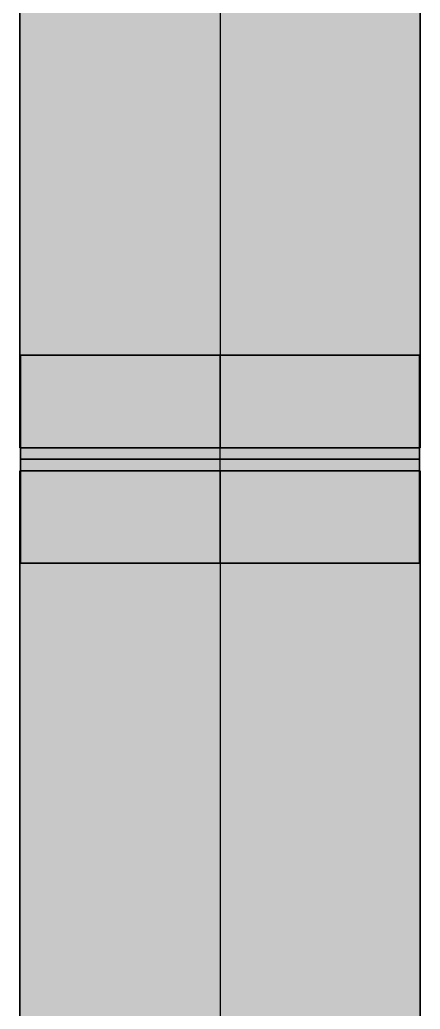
# Model space of a CAD drawing. Extents: x 0 to 756, y -25 to 420.
# Drawn here: x 298.16 to 303.36, y 341.55 to 354.4 of the extents above; entities that cross this region are included whole.
import ezdxf
from ezdxf.lldxf.tags import DXFTag

# ---------------------------------------------------------------- set-up
doc = ezdxf.new("R2010")
doc.units = 0
doc.layers.get('0').update_dxf_attribs({"lineweight": 25})
doc.layers.add('L_Aussenluft', color=7, linetype='Continuous', lineweight=35, true_color=0x66ff33)
doc.layers.add('L_Aussenluft-Shading', color=7, linetype='Continuous', lineweight=35, true_color=0x66ff33)
tags = doc.linetypes.add('STRICHPUNKT2', pattern=[12.7, 6.35, -3.175, 0, -3.175]).pattern_tags.tags
tags[10:11] = [DXFTag(74, 4), DXFTag(75, 0), DXFTag(340, '0'), DXFTag(46, 0.0), DXFTag(50, 0.0), DXFTag(44, 0.0), DXFTag(45, 0.0)]
tags[8:9] = [DXFTag(74, 4), DXFTag(75, 0), DXFTag(340, '0'), DXFTag(46, 0.0), DXFTag(50, 0.0), DXFTag(44, 0.0), DXFTag(45, 0.0)]
tags[6:7] = [DXFTag(74, 4), DXFTag(75, 0), DXFTag(340, '0'), DXFTag(46, 0.0), DXFTag(50, 0.0), DXFTag(44, 0.0), DXFTag(45, 0.0)]
tags[4:5] = [DXFTag(74, 4), DXFTag(75, 0), DXFTag(340, '0'), DXFTag(46, 0.0), DXFTag(50, 0.0), DXFTag(44, 0.0), DXFTag(45, 0.0)]

# ---------------------------------------------------------------- blocks, each defined once
blk = doc.blocks.new('Shading-A0T78ONVOY', base_point=(300.088, 347.34))
at = {"layer": 'L_Aussenluft-Shading', "color": 76, "true_color": 0x39901c}
for points in [[(298.169, 347.34), (298.257, 347.34), (298.169, 350.04)], [(298.257, 347.34), (298.169, 350.04), (298.257, 350.04)], [(303.26, 347.34), (303.349, 347.34), (303.26, 350.04)], [(303.349, 347.34), (303.26, 350.04), (303.349, 350.04)]]:
    blk.add_solid(points, dxfattribs=at)
at = {"layer": 'L_Aussenluft-Shading', "color": 74, "true_color": 0x46b023}
for points in [[(298.257, 347.34), (298.516, 347.34), (298.257, 350.04)], [(298.516, 347.34), (298.257, 350.04), (298.516, 350.04)], [(303.002, 347.34), (303.26, 347.34), (303.002, 350.04)], [(303.26, 347.34), (303.002, 350.04), (303.26, 350.04)]]:
    blk.add_solid(points, dxfattribs=at)
at = {"layer": 'L_Aussenluft-Shading', "color": 72, "true_color": 0x52cd29}
for points in [[(298.516, 347.34), (298.927, 347.34), (298.516, 350.04)], [(298.927, 347.34), (298.516, 350.04), (298.927, 350.04)], [(302.59, 347.34), (303.002, 347.34), (302.59, 350.04)], [(303.002, 347.34), (302.59, 350.04), (303.002, 350.04)]]:
    blk.add_solid(points, dxfattribs=at)
at = {"layer": 'L_Aussenluft-Shading', "color": 72, "true_color": 0x5be42d}
for points in [[(298.927, 347.34), (299.464, 347.34), (298.927, 350.04)], [(299.464, 347.34), (298.927, 350.04), (299.464, 350.04)], [(302.054, 347.34), (302.59, 347.34), (302.054, 350.04)], [(302.59, 347.34), (302.054, 350.04), (302.59, 350.04)]]:
    blk.add_solid(points, dxfattribs=at)
at = {"layer": 'L_Aussenluft-Shading', "color": 70, "true_color": 0x62f531}
for points in [[(299.464, 347.34), (300.088, 347.34), (299.464, 350.04)], [(300.088, 347.34), (299.464, 350.04), (300.088, 350.04)], [(301.429, 347.34), (302.054, 347.34), (301.429, 350.04)], [(302.054, 347.34), (301.429, 350.04), (302.054, 350.04)]]:
    blk.add_solid(points, dxfattribs=at)
at = {"layer": 'L_Aussenluft-Shading', "color": 70, "true_color": 0x65fd32}
for points in [[(300.088, 347.34), (300.759, 347.34), (300.088, 350.04)], [(300.759, 347.34), (300.088, 350.04), (300.759, 350.04)], [(300.759, 347.34), (301.429, 347.34), (300.759, 350.04)], [(301.429, 347.34), (300.759, 350.04), (301.429, 350.04)]]:
    blk.add_solid(points, dxfattribs=at)
blk = doc.blocks.new('Shading-A0T78ONXOY', base_point=(302.089, 348.84))
at = {"layer": 'L_Aussenluft-Shading', "color": 76, "true_color": 0x39901c}
for points in [[(298.159, 348.84), (298.247, 348.84), (298.159, 391.533)], [(298.247, 348.84), (298.159, 391.533), (298.247, 391.533)], [(303.27, 348.84), (303.359, 348.84), (303.27, 391.533)], [(303.359, 348.84), (303.27, 391.533), (303.359, 391.533)]]:
    blk.add_solid(points, dxfattribs=at)
at = {"layer": 'L_Aussenluft-Shading', "color": 74, "true_color": 0x46b023}
for points in [[(298.247, 348.84), (298.507, 348.84), (298.247, 391.533)], [(298.507, 348.84), (298.247, 391.533), (298.507, 391.533)], [(303.01, 348.84), (303.27, 348.84), (303.01, 391.533)], [(303.27, 348.84), (303.01, 391.533), (303.27, 391.533)]]:
    blk.add_solid(points, dxfattribs=at)
at = {"layer": 'L_Aussenluft-Shading', "color": 72, "true_color": 0x52cd29}
for points in [[(298.507, 348.84), (298.92, 348.84), (298.507, 391.533)], [(298.92, 348.84), (298.507, 391.533), (298.92, 391.533)], [(302.597, 348.84), (303.01, 348.84), (302.597, 391.533)], [(303.01, 348.84), (302.597, 391.533), (303.01, 391.533)]]:
    blk.add_solid(points, dxfattribs=at)
at = {"layer": 'L_Aussenluft-Shading', "color": 72, "true_color": 0x5be42d}
for points in [[(298.92, 348.84), (299.459, 348.84), (298.92, 391.533)], [(299.459, 348.84), (298.92, 391.533), (299.459, 391.533)], [(302.059, 348.84), (302.089, 348.84), (302.059, 391.533)], [(302.089, 348.84), (302.059, 391.533), (302.089, 391.533)], [(302.089, 348.84), (302.597, 348.84), (302.089, 391.533)], [(302.597, 348.84), (302.089, 391.533), (302.597, 391.533)]]:
    blk.add_solid(points, dxfattribs=at)
at = {"layer": 'L_Aussenluft-Shading', "color": 70, "true_color": 0x62f531}
for points in [[(299.459, 348.84), (300.086, 348.84), (299.459, 391.533)], [(300.086, 348.84), (299.459, 391.533), (300.086, 391.533)], [(301.431, 348.84), (301.467, 348.84), (301.431, 391.533)], [(301.467, 348.84), (301.431, 391.533), (301.467, 391.533)], [(301.467, 348.84), (302.059, 348.84), (301.467, 391.533)], [(302.059, 348.84), (301.467, 391.533), (302.059, 391.533)]]:
    blk.add_solid(points, dxfattribs=at)
at = {"layer": 'L_Aussenluft-Shading', "color": 70, "true_color": 0x65fd32}
for points in [[(300.086, 348.84), (300.759, 348.84), (300.086, 391.533)], [(300.759, 348.84), (300.086, 391.533), (300.759, 391.533)], [(300.759, 348.84), (301.431, 348.84), (300.759, 391.533)], [(301.431, 348.84), (300.759, 391.533), (301.431, 391.533)]]:
    blk.add_solid(points, dxfattribs=at)
blk = doc.blocks.new('Shading-A0T78ONZOY', base_point=(302.091, 327.533))
at = {"layer": 'L_Aussenluft-Shading', "color": 76, "true_color": 0x39901c}
for points in [[(298.159, 327.533), (298.248, 327.533), (298.159, 348.54)], [(298.248, 327.533), (298.159, 348.54), (298.248, 348.54)], [(303.271, 327.533), (303.359, 327.533), (303.271, 348.54)], [(303.359, 327.533), (303.271, 348.54), (303.359, 348.54)]]:
    blk.add_solid(points, dxfattribs=at)
at = {"layer": 'L_Aussenluft-Shading', "color": 74, "true_color": 0x46b023}
for points in [[(298.248, 327.533), (298.508, 327.533), (298.248, 348.54)], [(298.508, 327.533), (298.248, 348.54), (298.508, 348.54)], [(303.011, 327.533), (303.271, 327.533), (303.011, 348.54)], [(303.271, 327.533), (303.011, 348.54), (303.271, 348.54)]]:
    blk.add_solid(points, dxfattribs=at)
at = {"layer": 'L_Aussenluft-Shading', "color": 72, "true_color": 0x52cd29}
for points in [[(298.508, 327.533), (298.921, 327.533), (298.508, 348.54)], [(298.921, 327.533), (298.508, 348.54), (298.921, 348.54)], [(302.598, 327.533), (303.011, 327.533), (302.598, 348.54)], [(303.011, 327.533), (302.598, 348.54), (303.011, 348.54)]]:
    blk.add_solid(points, dxfattribs=at)
at = {"layer": 'L_Aussenluft-Shading', "color": 72, "true_color": 0x5be42d}
for points in [[(298.921, 327.533), (299.459, 327.533), (298.921, 348.54)], [(299.459, 327.533), (298.921, 348.54), (299.459, 348.54)], [(302.059, 327.533), (302.091, 327.533), (302.059, 348.54)], [(302.091, 327.533), (302.059, 348.54), (302.091, 348.54)], [(302.091, 327.533), (302.598, 327.533), (302.091, 348.54)], [(302.598, 327.533), (302.091, 348.54), (302.598, 348.54)]]:
    blk.add_solid(points, dxfattribs=at)
at = {"layer": 'L_Aussenluft-Shading', "color": 70, "true_color": 0x62f531}
for points in [[(299.459, 327.533), (300.086, 327.533), (299.459, 348.54)], [(300.086, 327.533), (299.459, 348.54), (300.086, 348.54)], [(301.432, 327.533), (301.468, 327.533), (301.432, 348.54)], [(301.468, 327.533), (301.432, 348.54), (301.468, 348.54)], [(301.468, 327.533), (302.059, 327.533), (301.468, 348.54)], [(302.059, 327.533), (301.468, 348.54), (302.059, 348.54)]]:
    blk.add_solid(points, dxfattribs=at)
at = {"layer": 'L_Aussenluft-Shading', "color": 70, "true_color": 0x65fd32}
for points in [[(300.086, 327.533), (300.759, 327.533), (300.086, 348.54)], [(300.759, 327.533), (300.086, 348.54), (300.759, 348.54)], [(300.759, 327.533), (301.432, 327.533), (300.759, 348.54)], [(301.432, 327.533), (300.759, 348.54), (301.432, 348.54)]]:
    blk.add_solid(points, dxfattribs=at)
blk = doc.blocks.new('Steckverbinder-A0T78OZDOY', base_point=(298.159, 347.34))
at = {"color": 0, "linetype": 'ByBlock', "lineweight": -2, "ltscale": 0.35}
for p, q in [((298.169, 350.04), (298.169, 347.34)), ((298.169, 350.04), (299.686, 350.04)), ((299.686, 350.04), (301.831, 350.04)), ((301.831, 350.04), (303.349, 350.04)), ((303.349, 347.34), (303.349, 350.04)), ((298.247, 348.69), (298.159, 348.69)), ((298.507, 348.69), (298.247, 348.69)), ((298.92, 348.69), (298.507, 348.69)), ((299.459, 348.69), (298.92, 348.69)), ((300.086, 348.69), (299.459, 348.69)), ((300.759, 348.69), (300.086, 348.69)), ((301.431, 348.69), (300.759, 348.69)), ((302.059, 348.69), (301.431, 348.69)), ((302.597, 348.69), (302.059, 348.69)), ((303.01, 348.69), (302.597, 348.69)), ((303.27, 348.69), (303.01, 348.69)), ((303.359, 348.69), (303.27, 348.69)), ((298.169, 347.34), (299.686, 347.34)), ((299.686, 347.34), (301.831, 347.34)), ((301.831, 347.34), (303.349, 347.34))]:
    blk.add_line(p, q, dxfattribs=at)
at = {"color": 0, "linetype": 'STRICHPUNKT2', "lineweight": 25, "ltscale": 0.25}
blk.add_line((300.759, 347.34), (300.759, 350.04), dxfattribs=at)
blk = doc.blocks.new('Wickelfalzrohr-A0T78OZFOY', base_point=(298.159, 348.84))
at = {"color": 0, "linetype": 'ByBlock', "lineweight": -2, "ltscale": 0.35}
for p, q in [((298.159, 391.533), (298.159, 348.84)), ((303.359, 348.84), (303.359, 391.533)), ((298.159, 348.84), (299.682, 348.84)), ((299.682, 348.84), (301.835, 348.84)), ((301.835, 348.84), (303.359, 348.84))]:
    blk.add_line(p, q, dxfattribs=at)
at = {"color": 0, "linetype": 'STRICHPUNKT2', "lineweight": 25, "ltscale": 0.25}
blk.add_line((300.759, 391.533), (300.759, 348.84), dxfattribs=at)
blk = doc.blocks.new('Wickelfalzrohr-A0T78P1FOY', base_point=(298.159, 327.533))
at = {"color": 0, "linetype": 'ByBlock', "lineweight": -2, "ltscale": 0.35}
for p, q in [((298.159, 348.54), (298.159, 327.533)), ((298.159, 348.54), (299.682, 348.54)), ((299.682, 348.54), (301.836, 348.54)), ((301.836, 348.54), (303.359, 348.54)), ((303.359, 327.533), (303.359, 348.54)), ((298.159, 327.533), (299.682, 327.533)), ((299.682, 327.533), (301.836, 327.533)), ((301.836, 327.533), (303.359, 327.533))]:
    blk.add_line(p, q, dxfattribs=at)
at = {"color": 0, "linetype": 'STRICHPUNKT2', "lineweight": 25, "ltscale": 0.25}
blk.add_line((300.759, 348.54), (300.759, 327.533), dxfattribs=at)

msp = doc.modelspace()

# ---------------------------------------------------------------- block references
at = {"layer": 'L_Aussenluft'}
for name, p in [('Shading-A0T78ONXOY', (302.089, 348.84)), ('Shading-A0T78ONVOY', (300.088, 347.34)), ('Shading-A0T78ONZOY', (302.091, 327.533))]:
    msp.add_blockref(name, p, dxfattribs=at)
at = {"layer": 'L_Aussenluft', "ltscale": 0.35}
for name, p in [('Wickelfalzrohr-A0T78OZFOY', (298.159, 348.84)), ('Steckverbinder-A0T78OZDOY', (298.159, 347.34)), ('Wickelfalzrohr-A0T78P1FOY', (298.159, 327.533))]:
    msp.add_blockref(name, p, dxfattribs=at)

doc.saveas('drawing.dxf')
